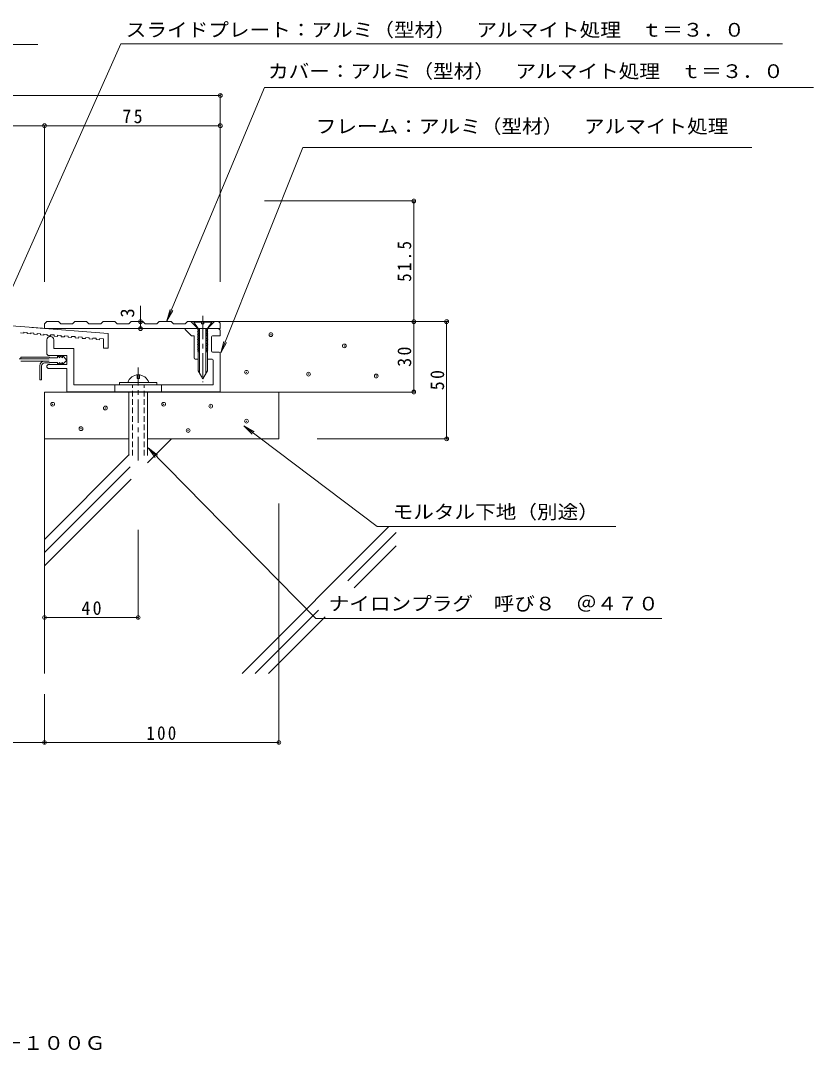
# Model space of a CAD drawing. Units: millimetres, scale not verified. Extents: x -313 to 312, y -270 to 171.
# Drawn here: x -26.1 to 312, y -269.5 to 170.1 of the extents above; entities that cross this region are included whole.
import ezdxf
from ezdxf.enums import TextEntityAlignment as Align

# ---------------------------------------------------------------- set-up
doc = ezdxf.new("R2010")
doc.units = ezdxf.units.MM
doc.header["$LTSCALE"] = 2
doc.header["$PDMODE"] = 32
doc.header["$PDSIZE"] = 1.6
doc.linetypes.add('CHAIN1', pattern=[8, 5, -1, 1, -1])
doc.linetypes.add('DASHED1', pattern=[1.8, 1.2, -0.6])
for name, color, linetype, lineweight in [('D-0', 3, 'Continuous', 9), ('D-1', 2, 'Continuous', 9), ('D-2', 4, 'Continuous', 9), ('D-3', 6, 'Continuous', 5), ('D-4', 7, 'Continuous', 9), ('D-5', 7, 'Continuous', 9)]:
    doc.layers.add(name, color=color, linetype=linetype, lineweight=lineweight)
doc.layers.add('F-5_F-5ﾚｲﾔ', color=2, linetype='Continuous')
doc.styles.add('ＭＳ ゴシック', font='')
doc.styles.get('ＭＳ ゴシック').set_extended_font_data('MS Gothic')

msp = doc.modelspace()

# ---------------------------------------------------------------- linework, layer by layer
at = {"layer": 'D-0'}
for p, q in [((-52.476, 41.743), (-14.976, 38.743)), ((-14.972, 41.72), (-15.973, 40.72)), ((-15.973, 38.72), (-15.973, 40.72)), ((-14.973, 41.72), (-9.973, 41.72)), ((-8.972, 40.72), (-9.973, 41.72)), ((-3.973, 40.72), (-8.972, 40.72)), ((-2.973, 41.72), (-3.973, 40.72)), ((-2.973, 41.72), (2.028, 41.72)), ((9.027, 41.72), (8.027, 40.72)), ((9.027, 41.72), (14.027, 41.72)), ((15.027, 40.72), (14.027, 41.72)), ((20.027, 40.72), (15.027, 40.72)), ((21.028, 41.72), (20.027, 40.72)), ((21.028, 41.72), (26.027, 41.72)), ((33.028, 41.72), (32.028, 40.72)), ((33.028, 41.72), (38.027, 41.72)), ((39.028, 40.72), (38.027, 41.72)), ((44.027, 40.72), (39.028, 40.72)), ((45.027, 41.72), (44.027, 40.72)), ((45.027, 41.72), (58.325, 41.72)), ((49.432, 38.72), (46.432, 41.72)), ((53.632, 38.72), (56.632, 41.72)), ((59.032, 41.013), (58.325, 41.72)), ((59.032, 41.013), (59.032, 38.72)), ((-26.228, 36.904), (-24.733, 36.784)), ((-24.733, 36.784), (-24.697, 37.228)), ((-24.697, 37.228), (-23.349, 37.12)), ((-23.389, 36.621), (-23.349, 37.119)), ((-21.77, 36.938), (-20.51, 36.837)), ((-21.35, 39.257), (11.199, 36.654)), ((-20.55, 36.338), (-20.51, 36.836)), ((-20.55, 36.338), (-19.055, 36.219)), ((-19.055, 36.219), (-19.019, 36.662)), ((-19.019, 36.662), (-17.671, 36.554)), ((-17.711, 36.056), (-17.671, 36.553)), ((-16.18, 36.38), (-14.832, 36.271)), ((49.528, 38.72), (-15.973, 38.72)), ((-14.872, 35.773), (-14.833, 36.27)), ((-14.872, 35.773), (-13.377, 35.654)), ((-13.377, 35.654), (-13.337, 36.151)), ((-13.337, 36.152), (-11.842, 36.032)), ((-11.882, 35.534), (-11.842, 36.031)), ((-11.882, 35.534), (-10.387, 35.414)), ((-10.387, 35.414), (-10.347, 35.911)), ((-10.347, 35.913), (-8.851, 35.793)), ((-8.891, 35.295), (-8.852, 35.792)), ((-8.891, 35.295), (-7.396, 35.175)), ((-7.396, 35.175), (-7.356, 35.672)), ((-7.356, 35.674), (-5.861, 35.554)), ((-5.901, 35.056), (-5.861, 35.553)), ((-4.406, 34.936), (-4.366, 35.433)), ((-4.366, 35.434), (-2.87, 35.315)), ((-2.91, 34.816), (-2.871, 35.313)), ((-1.415, 34.697), (-1.375, 35.194)), ((-1.375, 35.195), (0.12, 35.076)), ((11.199, 30.4), (11.199, 36.654)), ((-5.901, 35.056), (-4.406, 34.936)), ((-2.91, 34.816), (-1.415, 34.697)), ((0.08, 34.577), (1.575, 34.457)), ((0.085, 34.597), (0.125, 35.094)), ((1.575, 34.457), (1.615, 34.955)), ((1.615, 34.956), (3.11, 34.837)), ((3.071, 34.338), (3.11, 34.835)), ((3.071, 34.338), (4.566, 34.218)), ((4.566, 34.218), (4.606, 34.715)), ((4.606, 34.717), (6.101, 34.597)), ((6.061, 34.099), (6.101, 34.596)), ((6.061, 34.099), (7.556, 33.979)), ((7.556, 33.979), (7.596, 34.476)), ((7.596, 34.477), (9.199, 34.349)), ((9.199, 30.4), (9.199, 34.349)), ((9.199, 30.4), (11.199, 30.4))]:
    msp.add_line(p, q, dxfattribs=at)
for points in [[(8.027, 40.72), (3.027, 40.72), (2.028, 41.72)], [(32.028, 40.72), (27.027, 40.72), (26.027, 41.72)], [(-23.389, 36.621), (-21.806, 36.495), (-21.77, 36.938)], [(-17.711, 36.056), (-16.216, 35.936), (-16.176, 36.433)]]:
    msp.add_lwpolyline(points, dxfattribs=at)
at = {"layer": 'D-1', "linetype": 'CHAIN1'}
for p, q in [((51.532, 44.203), (51.532, 26.802)), ((51.532, 44.203), (51.532, 26.802)), ((51.532, 44.203), (51.532, 15.897)), ((24.024, -17.468), (24.024, 22.217))]:
    msp.add_line(p, q, dxfattribs=at)
at = {"layer": 'D-1'}
for p, q in [((47.682, 41.42), (51.032, 41.42)), ((55.382, 41.72), (52.032, 41.72)), ((52.032, 41.42), (55.382, 41.42)), ((53.532, 38.72), (55.382, 41.42)), ((55.382, 41.72), (55.382, 41.42)), ((44.032, 38.72), (44.032, 38.42)), ((59.032, 38.72), (44.032, 38.72)), ((44.032, 38.42), (46.732, 35.72)), ((46.732, 35.72), (47.832, 35.72)), ((47.832, 26.22), (47.832, 35.72)), ((49.782, 38.54), (49.332, 38.28)), ((49.332, 38.28), (49.782, 38.02)), ((49.532, 38.72), (49.525, 20.72)), ((49.782, 38.72), (49.782, 38.54)), ((50.132, 38.72), (50.125, 19.682)), ((52.932, 38.72), (52.925, 19.68)), ((53.282, 38.72), (53.282, 38.54)), ((53.282, 38.54), (53.732, 38.28)), ((53.732, 38.28), (53.282, 38.02)), ((53.532, 38.72), (53.525, 20.72)), ((55.232, 29.24), (55.232, 35.22)), ((55.732, 35.72), (59.032, 35.72)), ((58.325, 38.72), (59.032, 38.013)), ((59.032, 38.013), (59.032, 35.72)), ((-14.968, 28.22), (-14.968, 33.911)), ((-11.968, 33.911), (-11.968, 30.22)), ((-6.468, 27.22), (-13.968, 27.22)), ((-11.968, 30.22), (-3.468, 30.22)), ((-6.468, 23.47), (-6.468, 27.22)), ((-3.468, 30.22), (-3.468, 14.72)), ((55.732, 28.74), (58.532, 28.74)), ((59.027, 28.24), (59.027, 11.72)), ((-14.098, 23.47), (-6.468, 23.47)), ((49.527, 25.72), (48.332, 25.72)), ((55.532, 25.72), (53.527, 25.72)), ((56.032, 14.72), (56.032, 25.22)), ((-6.473, 21.72), (-14.098, 21.72)), ((-6.473, 11.72), (-6.473, 21.72)), ((23.524, 17.52), (23.524, 18.994)), ((24.524, 17.52), (24.524, 18.994)), ((49.525, 20.72), (51.525, 17.256)), ((53.525, 20.72), (51.525, 17.256)), ((-3.468, 14.72), (56.032, 14.72)), ((14.024, 11.72), (14.024, 14.72)), ((16.024, 15.72), (32.024, 15.72)), ((16.024, 14.72), (16.024, 15.72)), ((24.524, 17.52), (23.524, 17.52)), ((32.024, 15.72), (32.024, 14.72)), ((34.024, 11.72), (34.024, 14.72)), ((-6.473, 11.72), (59.027, 11.72)), ((20.024, -15.352), (20.024, 11.72)), ((28.024, -15.352), (28.024, 11.72))]:
    msp.add_line(p, q, dxfattribs=at)
at = {"layer": 'D-1', "linetype": 'DASHED1'}
for p, q in [((21.524, -15.352), (21.524, 14.72)), ((26.524, -15.352), (26.524, 14.72))]:
    msp.add_line(p, q, dxfattribs=at)
at = {"layer": 'D-1'}
for points in [[(47.682, 41.72), (47.682, 41.42), (49.532, 38.72)], [(52.032, 41.72), (52.032, 40.72), (51.032, 40.72), (51.032, 41.72)], [(49.782, 38.02), (49.782, 37.84), (49.332, 37.58), (49.782, 37.32), (49.782, 37.14), (49.332, 36.88), (49.782, 36.62), (49.782, 36.44), (49.332, 36.18), (49.782, 35.92), (49.782, 35.74), (49.332, 35.48), (49.782, 35.22), (49.782, 35.04), (49.332, 34.78), (49.782, 34.52), (49.782, 34.34), (49.332, 34.08), (49.782, 33.82), (49.782, 33.64), (49.332, 33.38), (49.782, 33.12), (49.782, 32.94), (49.332, 32.68), (49.782, 32.42), (49.782, 32.24), (49.332, 31.98), (49.782, 31.72), (49.782, 31.54), (49.332, 31.28), (49.782, 31.02), (49.782, 30.84), (49.332, 30.58), (49.782, 30.32), (49.782, 30.14), (49.332, 29.88), (49.782, 29.62), (49.782, 29.44), (49.332, 29.18), (49.782, 28.92)], [(53.282, 38.02), (53.282, 37.84), (53.732, 37.58), (53.282, 37.32), (53.282, 37.14), (53.732, 36.88), (53.282, 36.62), (53.282, 36.44), (53.732, 36.18), (53.282, 35.92), (53.282, 35.74), (53.732, 35.48), (53.282, 35.22), (53.282, 35.04), (53.732, 34.78), (53.282, 34.52), (53.282, 34.34), (53.732, 34.08), (53.282, 33.82), (53.282, 33.64), (53.732, 33.38), (53.282, 33.12), (53.282, 32.94), (53.732, 32.68), (53.282, 32.42), (53.282, 32.24), (53.732, 31.98), (53.282, 31.72), (53.282, 31.54), (53.732, 31.28), (53.282, 31.02), (53.282, 30.84), (53.732, 30.58), (53.282, 30.32), (53.282, 30.14), (53.732, 29.88), (53.282, 29.62), (53.282, 29.44), (53.732, 29.18), (53.282, 28.92)], [(49.782, 28.92), (49.782, 28.74), (49.748, 28.72)], [(53.282, 28.92), (53.282, 28.74), (53.317, 28.72)]]:
    msp.add_lwpolyline(points, dxfattribs=at)
for centre, radius, start, end in [((-13.468, 33.911), 1.5, 0.00002, 177.39171), ((55.732, 35.22), 0.5, 90, 180), ((-13.968, 28.22), 1, 180, 270), ((55.732, 29.24), 0.5, 180, 270), ((58.532, 28.24), 0.5, 0, 90), ((-14.098, 22.595), 0.875, 90, 270), ((48.332, 26.22), 0.5, 180, 270), ((55.532, 25.22), 0.5, 0, 90), ((24.024, 14.302), 4.718, 17.49231, 162.50768)]:
    msp.add_arc(centre, radius, start, end, dxfattribs=at)
at = {"layer": 'D-2'}
for p, q in [((-13.968, 26.59), (-26.094, 26.59)), ((-26.094, 25.795), (-26.094, 26.59)), ((-10.343, 27.22), (-10.343, 26.34)), ((-9.342, 26.34), (-10.343, 27.22)), ((-9.342, 27.22), (-9.342, 26.34)), ((-8.343, 26.34), (-9.342, 27.22)), ((-8.343, 27.22), (-6.468, 25.345)), ((-8.343, 27.22), (-8.343, 26.34)), ((-13.968, 25.795), (-26.695, 25.795)), ((-13.968, 24.895), (-26.094, 24.895)), ((-17.968, 16.895), (-17.968, 22.895)), ((-17.168, 16.895), (-17.168, 22.895)), ((-13.968, 24.095), (-15.968, 24.095)), ((-10.343, 26.34), (-13.718, 26.34)), ((-10.343, 24.35), (-13.718, 24.35)), ((-10.343, 23.47), (-10.343, 24.35)), ((-9.342, 24.35), (-10.343, 23.47)), ((-9.342, 23.47), (-9.342, 24.35)), ((-8.343, 24.35), (-9.342, 23.47)), ((-6.468, 25.345), (-8.343, 23.47)), ((-8.343, 23.47), (-8.343, 24.35)), ((-17.168, 16.895), (-17.968, 16.895))]:
    msp.add_line(p, q, dxfattribs=at)
for centre, radius, start, end in [((-13.968, 26.34), 0.25, 0, 90), ((-15.968, 22.895), 2, 90, 180), ((-15.968, 22.895), 1.2, 90, 180), ((-13.968, 24.35), 0.25, 270, 0)]:
    msp.add_arc(centre, radius, start, end, dxfattribs=at)
at = {"layer": 'D-3'}
for p, q in [((58.027, 41.72), (134.022, 41.72)), ((-15.978, 11.705), (-15.978, -108.297)), ((134.022, 11.703), (-15.978, 11.703)), ((84.022, 11.705), (84.022, -8.297)), ((20.024, -8.297), (-15.978, -8.297)), ((84.022, -8.297), (28.024, -8.297)), ((28.024, -18.467), (38.194, -8.297)), ((-15.978, -51.155), (20.203, -14.974)), ((-15.978, -56.812), (20.633, -20.201)), ((-15.978, -62.469), (21.027, -25.464)), ((68.301, -108.297), (130.97, -45.629)), ((113.425, -68.83), (134.022, -48.234)), ((116.131, -71.781), (134.022, -53.891)), ((73.958, -108.297), (100.879, -81.377)), ((79.615, -108.297), (103.707, -84.205))]:
    msp.add_line(p, q, dxfattribs=at)
for p in [(80.632, 36.172), (111.924, 31.358), (70.201, 20.125), (96.679, 19.323), (125.565, 18.52), (-12.444, 6.485), (10.023, 4.88), (34.896, 6.485), (54.956, 5.682), (70.201, -0.737), (-0.408, -3.946), (45.327, -4.749)]:
    msp.add_point(p, dxfattribs=at)
at = {"layer": 'D-4'}
for p, q in [((-88.682, 159.943), (-18.856, 159.943)), ((16.606, 160.239), (-37.006, 39.885)), ((16.606, 160.239), (298.893, 160.239)), ((77.878, 141.639), (36.301, 42.073)), ((77.878, 141.639), (312.022, 141.639)), ((94.29, 115.951), (59.277, 28.421)), ((94.29, 115.951), (285.763, 115.951)), ((36.301, 42.073), (37.609, 46.899)), ((36.301, 42.073), (38.813, 46.396)), ((59.277, 28.421), (60.513, 33.266)), ((59.277, 28.421), (61.724, 32.781)), ((125.952, -45.629), (69.125, -2.786)), ((69.125, -2.786), (73.476, -5.249)), ((69.125, -2.786), (72.69, -6.292)), ((28.26, -12.168), (31.271, -16.159)), ((125.952, -45.629), (227.706, -45.629)), ((99.761, -84.846), (247.363, -84.846))]:
    msp.add_line(p, q, dxfattribs=at)
msp.add_lwpolyline([(99.761, -84.846), (28.26, -12.168), (32.202, -15.244)], dxfattribs=at)
at = {"layer": 'D-5'}
for p, q in [((-150.978, 138.162), (59.027, 138.162)), ((59.027, 58.662), (59.027, 138.763)), ((-116.045, 125.275), (59.027, 125.275)), ((-15.973, 125.275), (-15.973, 58.662)), ((77.948, 93.187), (142.149, 93.187)), ((141.549, 93.187), (141.549, 11.703)), ((25.015, 38.72), (25.015, 48.49)), ((25.205, 41.72), (24.415, 41.72)), ((123.778, 41.72), (156.179, 41.72)), ((155.579, 41.72), (155.579, -8.297)), ((25.205, 38.72), (24.415, 38.72)), ((123.778, 11.703), (142.149, 11.703)), ((100.396, -8.297), (156.179, -8.297)), ((84.022, -35.805), (84.022, -138.353)), ((24.024, -47.028), (24.024, -85.04)), ((-15.978, -81.635), (-15.978, -85.04)), ((-15.978, -84.44), (24.024, -84.44)), ((-15.978, -117.176), (-15.978, -138.353)), ((-115.978, -137.753), (84.022, -137.753))]:
    msp.add_line(p, q, dxfattribs=at)
for p in [(59.027, 138.162), (-15.973, 125.275), (59.027, 125.275), (141.549, 93.187), (25.015, 41.72), (141.549, 41.72), (155.579, 41.72), (25.015, 38.72), (141.549, 11.703), (155.579, -8.297), (-15.978, -84.44), (24.024, -84.44), (-15.978, -137.753), (84.022, -137.753)]:
    msp.add_point(p, dxfattribs=at)

# ---------------------------------------------------------------- texts
at = {"layer": 'D-4', "color": 2, "style": 'ＭＳ ゴシック', "width": 1.1}
for s, p in [('スライドプレート：アルミ（型材）\u3000アルマイト処理\u3000ｔ＝３．０', (18.704, 161.494)), ('カバー：アルミ（型材）\u3000アルマイト処理\u3000ｔ＝３．０', (79.384, 143.842)), ('フレーム：アルミ（型材）\u3000アルマイト処理', (99.761, 120.328)), ('モルタル下地（別途）', (132.517, -44.104)), ('ナイロンプラグ\u3000呼び８\u3000＠４７０', (105.231, -83.235))]:
    msp.add_text(s, height=5.865, dxfattribs=at).set_placement(p, align=Align.BOTTOM_LEFT)
at = {"layer": 'D-5', "color": 2, "style": 'ＭＳ ゴシック'}
msp.add_text('3', height=5.865, rotation=90, dxfattribs=at).set_placement((24.072, 43.412), align=Align.BOTTOM_LEFT)
at = {"layer": 'D-5', "color": 2, "char_height": 5.865, "attachment_point": 7, "style": 'ＭＳ ゴシック'}
for s, insert in [('\\T1.27;\\W0.95;75', (17.277, 126.275)), ('\\T1.27;\\W0.95;40', (-0.227, -83.441)), ('\\T1.27;\\W0.9;100', (27.522, -136.753))]:
    msp.add_mtext(s, dxfattribs=dict(at, insert=insert))
at = {"layer": 'D-5', "color": 2, "char_height": 5.865, "attachment_point": 7, "rotation": 90, "style": 'ＭＳ ゴシック'}
for s, insert in [('\\T1.28;\\W0.9;51.5', (140.549, 58.704)), ('\\T1.27;\\W0.95;30', (140.549, 22.461)), ('\\T1.27;\\W0.95;50', (154.579, 12.461))]:
    msp.add_mtext(s, dxfattribs=dict(at, insert=insert))
at = {"layer": 'F-5_F-5ﾚｲﾔ', "style": 'ＭＳ ゴシック', "width": 1.1}
msp.add_text('床－内壁\u3000ＡＸ５６Ａ－１００Ｇ', height=5.865, dxfattribs=at).set_placement((-122, -270.622), align=Align.BOTTOM_LEFT)

doc.saveas('drawing.dxf')
